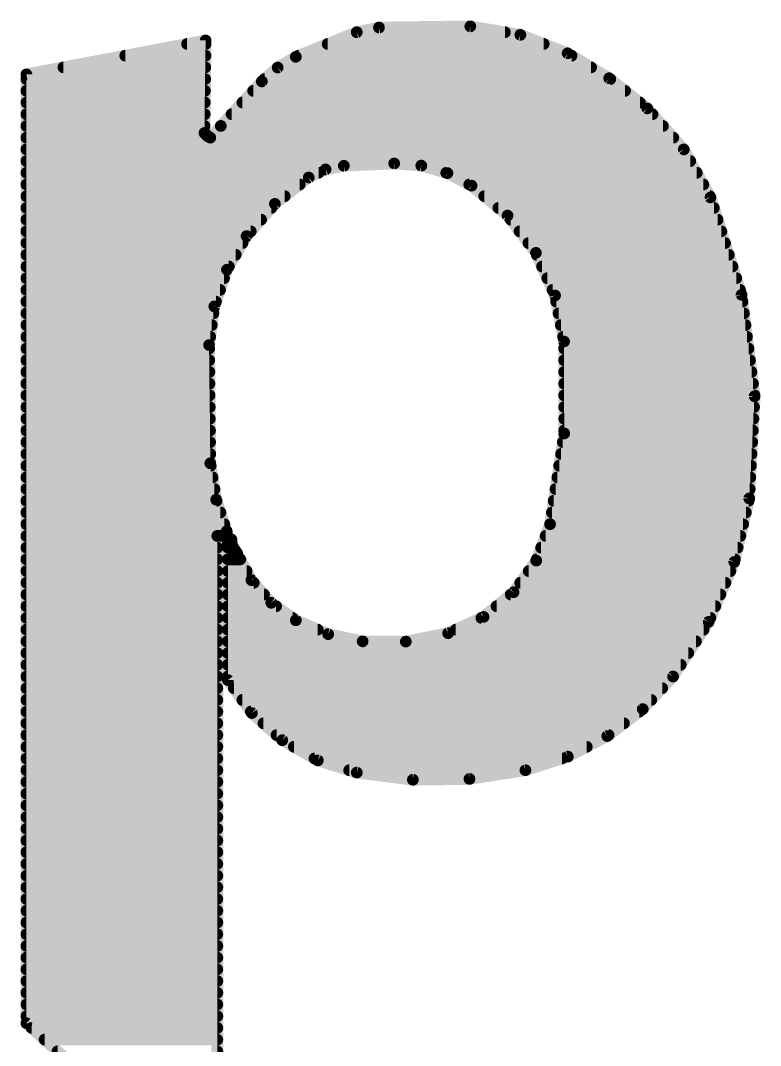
# Model space of a CAD drawing. Extents: x -98 to 45, y 0 to 29.
# Drawn here: x 18.28 to 19.885, y 20.79 to 23.012 of the extents above; entities that cross this region are included whole.
import ezdxf

# ---------------------------------------------------------------- set-up
doc = ezdxf.new("R2010")
doc.units = 0
doc.layers.add('21', color=53, linetype='CONTINUOUS')

msp = doc.modelspace()

# ---------------------------------------------------------------- linework, layer by layer
at = {"layer": '21', "const_width": 0.0254}
for points in [[(19.0094, 22.987), (19.0576, 22.9972)], [(19.0576, 22.9972), (19.2557, 22.9997)], [(19.2557, 22.9997), (19.3642, 22.9813)], [(18.2931, 22.8956), (18.6817, 22.9692)], [(18.6817, 22.9692), (18.6792, 22.7686)], [(18.8773, 22.9337), (19.0094, 22.987)], [(19.0094, 22.987), (19.3307, 22.987)], [(19.3642, 22.9813), (19.4666, 22.9413)], [(18.6416, 22.9616), (18.6816, 22.9616)], [(18.9464, 22.9616), (19.4147, 22.9616)], [(18.5075, 22.9362), (18.6813, 22.9362)], [(18.838, 22.9104), (18.8773, 22.9337)], [(18.8835, 22.9362), (19.4751, 22.9362)], [(19.4666, 22.9413), (19.5568, 22.8872)], [(18.3734, 22.9108), (18.681, 22.9108)], [(18.8036, 22.8803), (18.838, 22.9104)], [(18.8386, 22.9108), (19.5175, 22.9108)], [(18.2931, 20.8382), (18.2931, 22.8956)], [(18.2931, 22.8854), (18.6807, 22.8854)], [(18.7147, 22.7838), (18.8036, 22.8803)], [(18.8094, 22.8854), (19.5591, 22.8854)], [(19.5568, 22.8872), (19.6393, 22.8219)], [(18.2931, 22.86), (18.6803, 22.86)], [(18.7849, 22.86), (19.5912, 22.86)], [(18.2931, 22.8346), (18.68, 22.8346)], [(18.7615, 22.8346), (19.6233, 22.8346)], [(19.6393, 22.8219), (19.7184, 22.7329)], [(18.2931, 22.8092), (18.6797, 22.8092)], [(18.7381, 22.8092), (19.6506, 22.8092)], [(18.2931, 22.7838), (18.6794, 22.7838)], [(18.6792, 22.7686), (18.6868, 22.7609)], [(18.6919, 22.7584), (18.7147, 22.7838)], [(18.7147, 22.7838), (19.6732, 22.7838)], [(18.2931, 22.7584), (18.6919, 22.7584)], [(18.6868, 22.7609), (18.6919, 22.7584)], [(18.6919, 22.7584), (19.6958, 22.7584)], [(18.2931, 22.733), (19.7183, 22.733)], [(19.7184, 22.7329), (19.7764, 22.6289)], [(18.2931, 22.7076), (19.7325, 22.7076)], [(19.0906, 22.7025), (18.9814, 22.6974)], [(19.1494, 22.6978), (19.0906, 22.7025)], [(18.2931, 22.6822), (18.9265, 22.6822)], [(18.9417, 22.6895), (18.9052, 22.672)], [(18.9814, 22.6974), (18.9417, 22.6895)], [(19.206, 22.6815), (19.1494, 22.6978)], [(19.2035, 22.6822), (19.7467, 22.6822)], [(19.2583, 22.6543), (19.206, 22.6815)], [(18.9052, 22.672), (18.832, 22.6148)], [(18.2931, 22.6568), (18.8857, 22.6568)], [(19.2535, 22.6568), (19.7608, 22.6568)], [(19.3364, 22.5894), (19.2583, 22.6543)], [(18.2931, 22.6314), (18.8532, 22.6314)], [(18.832, 22.6148), (18.7706, 22.545)], [(19.2859, 22.6314), (19.775, 22.6314)], [(19.7764, 22.6289), (19.8438, 22.4176)], [(18.2931, 22.606), (18.8242, 22.606)], [(19.3165, 22.606), (19.7837, 22.606)], [(18.2931, 22.5806), (18.8019, 22.5806)], [(19.3978, 22.5086), (19.3364, 22.5894)], [(19.3431, 22.5806), (19.7918, 22.5806)], [(18.2931, 22.5552), (18.7796, 22.5552)], [(19.3624, 22.5552), (19.7999, 22.5552)], [(18.2931, 22.5298), (18.7617, 22.5298)], [(18.7706, 22.545), (18.728, 22.4722)], [(19.3817, 22.5298), (19.808, 22.5298)], [(18.2931, 22.5044), (18.7469, 22.5044)], [(19.4394, 22.416), (19.3978, 22.5086)], [(19.3997, 22.5044), (19.8161, 22.5044)], [(18.2931, 22.479), (18.732, 22.479)], [(18.728, 22.4722), (18.7006, 22.3924)], [(19.4111, 22.479), (19.8242, 22.479)], [(18.2931, 22.4536), (18.7216, 22.4536)], [(19.4225, 22.4536), (19.8323, 22.4536)], [(18.2931, 22.4282), (18.7129, 22.4282)], [(19.4339, 22.4282), (19.8404, 22.4282)], [(19.4589, 22.3164), (19.4394, 22.416)], [(19.8438, 22.4176), (19.8721, 22.1976)], [(18.2931, 22.4028), (18.7042, 22.4028)], [(18.7006, 22.3924), (18.6893, 22.3088)], [(19.4419, 22.4028), (19.8457, 22.4028)], [(18.2931, 22.3774), (18.6986, 22.3774)], [(19.4469, 22.3774), (19.849, 22.3774)], [(18.2931, 22.352), (18.6951, 22.352)], [(19.4519, 22.352), (19.8522, 22.352)], [(18.2931, 22.3266), (18.6917, 22.3266)], [(19.4569, 22.3266), (19.8555, 22.3266)], [(18.6893, 22.3088), (18.6919, 22.0523)], [(19.4592, 22.1171), (19.4589, 22.3164)], [(18.2931, 22.3012), (18.6894, 22.3012)], [(19.4589, 22.3012), (19.8588, 22.3012)], [(18.2931, 22.2758), (18.6896, 22.2758)], [(19.459, 22.2758), (19.862, 22.2758)], [(18.2931, 22.2504), (18.6899, 22.2504)], [(19.459, 22.2504), (19.8653, 22.2504)], [(18.2931, 22.225), (18.6901, 22.225)], [(19.4591, 22.225), (19.8686, 22.225)], [(18.2931, 22.1996), (18.6904, 22.1996)], [(19.4591, 22.1996), (19.8718, 22.1996)], [(19.8721, 22.1976), (19.8603, 21.9761)], [(18.2931, 22.1742), (18.6907, 22.1742)], [(19.4591, 22.1742), (19.8708, 22.1742)], [(18.2931, 22.1488), (18.6909, 22.1488)], [(19.4592, 22.1488), (19.8695, 22.1488)], [(18.2931, 22.1234), (18.6912, 22.1234)], [(19.4285, 21.9202), (19.4592, 22.1171)], [(19.4592, 22.1234), (19.8681, 22.1234)], [(18.2931, 22.098), (18.6914, 22.098)], [(19.4562, 22.098), (19.8668, 22.098)], [(18.2931, 22.0726), (18.6917, 22.0726)], [(19.4523, 22.0726), (19.8654, 22.0726)], [(18.2931, 22.0472), (18.6927, 22.0472)], [(18.6919, 22.0523), (18.7046, 21.9735)], [(19.4483, 22.0472), (19.8641, 22.0472)], [(18.2931, 22.0218), (18.6968, 22.0218)], [(19.4444, 22.0218), (19.8627, 22.0218)], [(18.2931, 21.9964), (18.7009, 21.9964)], [(19.4404, 21.9964), (19.8614, 21.9964)], [(18.2931, 21.971), (18.7054, 21.971)], [(18.7046, 21.9735), (18.7274, 21.905)], [(19.4364, 21.971), (19.8591, 21.971)], [(19.8603, 21.9761), (19.828, 21.8385)], [(18.2931, 21.9456), (18.7139, 21.9456)], [(19.4325, 21.9456), (19.8531, 21.9456)], [(18.2931, 21.9202), (18.7223, 21.9202)], [(18.7274, 21.905), (18.7279, 21.9013)], [(19.3986, 21.8413), (19.4285, 21.9202)], [(19.4285, 21.9202), (19.8472, 21.9202)], [(18.2931, 21.8948), (18.7198, 21.8948)], [(18.7198, 21.8948), (18.7071, 21.8948)], [(18.7071, 21.8948), (18.7071, 20.4648)], [(18.7235, 21.8954), (18.7198, 21.8948)], [(18.7265, 21.8978), (18.7235, 21.8954)], [(18.7279, 21.9013), (18.7265, 21.8978)], [(18.73, 21.8796), (18.7376, 21.8872)], [(18.73, 21.5824), (18.73, 21.8796)], [(18.7376, 21.8872), (18.7376, 21.8821)], [(18.7376, 21.8821), (18.7396, 21.8724)], [(19.4189, 21.8948), (19.8412, 21.8948)], [(18.2931, 21.8694), (18.7071, 21.8694)], [(18.73, 21.8694), (18.7417, 21.8694)], [(18.7396, 21.8724), (18.7452, 21.8643)], [(18.7452, 21.8643), (18.7503, 21.8567)], [(19.4092, 21.8694), (19.8353, 21.8694)], [(18.2931, 21.844), (18.7071, 21.844)], [(18.73, 21.844), (18.757, 21.844)], [(18.7503, 21.8567), (18.781, 21.799)], [(19.3494, 21.7728), (19.3986, 21.8413)], [(19.3996, 21.844), (19.8293, 21.844)], [(19.828, 21.8385), (19.7724, 21.7084)], [(18.2931, 21.8186), (18.7071, 21.8186)], [(18.73, 21.8186), (18.7705, 21.8186)], [(19.3823, 21.8186), (19.8195, 21.8186)], [(18.2931, 21.7932), (18.7071, 21.7932)], [(18.73, 21.7932), (18.786, 21.7932)], [(18.781, 21.799), (18.8241, 21.7498)], [(19.364, 21.7932), (19.8087, 21.7932)], [(19.2842, 21.7191), (19.3494, 21.7728)], [(18.2931, 21.7678), (18.7071, 21.7678)], [(18.73, 21.7678), (18.8083, 21.7678)], [(18.8241, 21.7498), (18.8773, 21.7119)], [(19.3433, 21.7678), (19.7978, 21.7678)], [(18.2931, 21.7424), (18.7071, 21.7424)], [(18.73, 21.7424), (18.8345, 21.7424)], [(19.3125, 21.7424), (19.7869, 21.7424)], [(18.2931, 21.717), (18.7071, 21.717)], [(18.73, 21.717), (18.8701, 21.717)], [(18.8773, 21.7119), (18.9474, 21.6819)], [(19.2075, 21.684), (19.2842, 21.7191)], [(19.2796, 21.717), (19.7761, 21.717)], [(19.7724, 21.7084), (19.6952, 21.59)], [(18.2931, 21.6916), (18.7071, 21.6916)], [(18.73, 21.6916), (18.9247, 21.6916)], [(18.9474, 21.6819), (19.0221, 21.6662)], [(19.1157, 21.6656), (19.2075, 21.684)], [(19.2241, 21.6916), (19.7614, 21.6916)], [(18.2931, 21.6662), (18.7071, 21.6662)], [(18.73, 21.6662), (19.0221, 21.6662)], [(19.0221, 21.6662), (19.1157, 21.6656)], [(19.1187, 21.6662), (19.7449, 21.6662)], [(18.2931, 21.6408), (18.7071, 21.6408)], [(18.73, 21.6408), (19.7283, 21.6408)], [(18.2931, 21.6154), (18.7071, 21.6154)], [(18.73, 21.6154), (19.7118, 21.6154)], [(18.2931, 21.59), (18.7071, 21.59)], [(18.73, 21.59), (19.6952, 21.59)], [(18.782, 21.5108), (18.73, 21.5824)], [(19.6952, 21.59), (19.6294, 21.5193)], [(18.2931, 21.5646), (18.7071, 21.5646)], [(18.7429, 21.5646), (19.6716, 21.5646)], [(18.2931, 21.5392), (18.7071, 21.5392)], [(18.7614, 21.5392), (19.6479, 21.5392)], [(18.2931, 21.5138), (18.7071, 21.5138)], [(18.7798, 21.5138), (19.6221, 21.5138)], [(18.848, 21.4518), (18.782, 21.5108)], [(19.6294, 21.5193), (19.5526, 21.4609)], [(18.2931, 21.4884), (18.7071, 21.4884)], [(18.8071, 21.4884), (19.5888, 21.4884)], [(18.2931, 21.463), (18.7071, 21.463)], [(18.8355, 21.463), (19.5554, 21.463)], [(19.5526, 21.4609), (19.467, 21.4163)], [(18.2931, 21.4376), (18.7071, 21.4376)], [(18.925, 21.4081), (18.848, 21.4518)], [(18.8731, 21.4376), (19.508, 21.4376)], [(19.467, 21.4163), (19.3751, 21.3868)], [(18.2931, 21.4122), (18.7071, 21.4122)], [(18.9178, 21.4122), (19.4544, 21.4122)], [(19.0094, 21.3817), (18.925, 21.4081)], [(18.2931, 21.3868), (18.7071, 21.3868)], [(18.9931, 21.3868), (19.3751, 21.3868)], [(19.1311, 21.3662), (19.0094, 21.3817)], [(19.3751, 21.3868), (19.2538, 21.3679)], [(18.2931, 21.3614), (18.7071, 21.3614)], [(19.2538, 21.3679), (19.1311, 21.3662)], [(18.2931, 21.336), (18.7071, 21.336)], [(18.2931, 21.3106), (18.7071, 21.3106)], [(18.2931, 21.2852), (18.7071, 21.2852)], [(18.2931, 21.2598), (18.7071, 21.2598)], [(18.2931, 21.2344), (18.7071, 21.2344)], [(18.2931, 21.209), (18.7071, 21.209)], [(18.2931, 21.1836), (18.7071, 21.1836)], [(18.2931, 21.1582), (18.7071, 21.1582)], [(18.2931, 21.1328), (18.7071, 21.1328)], [(18.2931, 21.1074), (18.7071, 21.1074)], [(18.2931, 21.082), (18.7071, 21.082)], [(18.2931, 21.0566), (18.7071, 21.0566)], [(18.2931, 21.0312), (18.7071, 21.0312)], [(18.2931, 21.0058), (18.7071, 21.0058)], [(18.2931, 20.9804), (18.7071, 20.9804)], [(18.2931, 20.955), (18.7071, 20.955)], [(18.2931, 20.9296), (18.7071, 20.9296)], [(18.2931, 20.9042), (18.7071, 20.9042)], [(18.2931, 20.8788), (18.7071, 20.8788)], [(18.2931, 20.8534), (18.7071, 20.8534)], [(18.7071, 20.4648), (18.2931, 20.8382)], [(18.3044, 20.828), (18.7071, 20.828)], [(18.3326, 20.8026), (18.7071, 20.8026)]]:
    msp.add_lwpolyline(points, dxfattribs=at)
at = {"layer": '21', "const_width": 0.0127}
for points in [[(19.0575, 23.0035, 1), (19.0577, 22.9909)], [(19.0589, 22.991, 1), (19.0563, 23.0034)], [(19.2568, 23.006, 1), (19.2546, 22.9934)], [(19.2558, 22.9934, 1), (19.2556, 23.006)], [(18.688, 22.9691, 1), (18.6754, 22.9693)], [(18.6829, 22.963, 1), (18.6805, 22.9754)], [(19.0094, 22.9934, 1), (19.0094, 22.9807)], [(19.0081, 22.9932, 1), (19.0107, 22.9808)], [(19.0118, 22.9811, 1), (19.007, 22.9929)], [(19.3307, 22.9807, 1), (19.3307, 22.9934)], [(19.3665, 22.9873, 1), (19.3618, 22.9754)], [(19.3631, 22.9751, 1), (19.3652, 22.9876)], [(18.6416, 22.968, 1), (18.6416, 22.9552)], [(18.6816, 22.9552, 1), (18.6816, 22.968)], [(18.9464, 22.968, 1), (18.9464, 22.9552)], [(19.4147, 22.9552, 1), (19.4147, 22.968)], [(18.5075, 22.9426, 1), (18.5075, 22.9298)], [(18.6813, 22.9298, 1), (18.6813, 22.9426)], [(18.8749, 22.9396, 1), (18.8797, 22.9278)], [(18.8805, 22.9282, 1), (18.8741, 22.9392)], [(18.8835, 22.9426, 1), (18.8835, 22.9298)], [(19.4699, 22.9467, 1), (19.4633, 22.9359)], [(19.4643, 22.9354, 1), (19.4689, 22.9472)], [(19.4751, 22.9298, 1), (19.4751, 22.9426)], [(18.3734, 22.9172, 1), (18.3734, 22.9045)], [(18.681, 22.9045, 1), (18.681, 22.9172)], [(18.8347, 22.9159, 1), (18.8412, 22.905)], [(18.8386, 22.9172, 1), (18.8386, 22.9045)], [(18.8421, 22.9057, 1), (18.8338, 22.9152)], [(19.5175, 22.9045, 1), (19.5175, 22.9172)], [(18.2931, 22.8918, 1), (18.2931, 22.879)], [(18.2995, 22.8956, 1), (18.2868, 22.8956)], [(18.2919, 22.9018, 1), (18.2943, 22.8894)], [(18.6807, 22.879, 1), (18.6807, 22.8918)], [(18.8083, 22.876, 1), (18.7989, 22.8846)], [(18.8094, 22.8918, 1), (18.8094, 22.879)], [(19.5608, 22.8922, 1), (19.5529, 22.8822)], [(19.5536, 22.8818, 1), (19.5601, 22.8927)], [(19.5591, 22.879, 1), (19.5591, 22.8918)], [(18.2931, 22.8664, 1), (18.2931, 22.8536)], [(18.6803, 22.8536, 1), (18.6803, 22.8664)], [(18.7849, 22.8664, 1), (18.7849, 22.8536)], [(18.7994, 22.8851, 1), (18.8078, 22.8755)], [(19.5912, 22.8536, 1), (19.5912, 22.8664)], [(18.2931, 22.841, 1), (18.2931, 22.8283)], [(18.68, 22.8283, 1), (18.68, 22.841)], [(18.7615, 22.841, 1), (18.7615, 22.8283)], [(19.6233, 22.8283, 1), (19.6233, 22.841)], [(19.644, 22.8261, 1), (19.6346, 22.8177)], [(19.6354, 22.8169, 1), (19.6432, 22.8269)], [(18.2931, 22.8156, 1), (18.2931, 22.8028)], [(18.6797, 22.8028, 1), (18.6797, 22.8156)], [(18.7381, 22.8156, 1), (18.7381, 22.8028)], [(19.6506, 22.8028, 1), (19.6506, 22.8156)], [(18.2931, 22.7902, 1), (18.2931, 22.7774)], [(18.6837, 22.7731, 1), (18.6747, 22.7641)], [(18.6794, 22.7774, 1), (18.6794, 22.7902)], [(18.7147, 22.7902, 1), (18.7147, 22.7774)], [(18.71, 22.7881, 1), (18.7194, 22.7795)], [(18.7194, 22.7796, 1), (18.71, 22.788)], [(19.6732, 22.7774, 1), (19.6732, 22.7902)], [(18.2931, 22.7648, 1), (18.2931, 22.7521)], [(18.6729, 22.7687, 1), (18.6855, 22.7685)], [(18.6896, 22.7666, 1), (18.684, 22.7552)], [(18.6823, 22.7564, 1), (18.6913, 22.7654)], [(18.6919, 22.7648, 1), (18.6919, 22.7521)], [(18.6872, 22.7626, 1), (18.6966, 22.7542)], [(18.6891, 22.7527, 1), (18.6947, 22.7641)], [(18.6919, 22.7521, 1), (18.6919, 22.7648)], [(19.6958, 22.7521, 1), (19.6958, 22.7648)], [(18.2931, 22.7394, 1), (18.2931, 22.7266)], [(19.724, 22.736, 1), (19.7129, 22.7298)], [(19.7137, 22.7287, 1), (19.7232, 22.7371)], [(19.7183, 22.7266, 1), (19.7183, 22.7394)], [(18.2931, 22.714, 1), (18.2931, 22.7012)], [(19.0911, 22.7088, 1), (19.0901, 22.6962)], [(19.0909, 22.6962, 1), (19.0903, 22.7088)], [(19.7325, 22.7012, 1), (19.7325, 22.714)], [(18.2931, 22.6886, 1), (18.2931, 22.6759)], [(18.9265, 22.6759, 1), (18.9265, 22.6886)], [(18.9405, 22.6957, 1), (18.943, 22.6832)], [(18.9445, 22.6837, 1), (18.939, 22.6952)], [(18.9811, 22.7037, 1), (18.9817, 22.6911)], [(18.9826, 22.6912, 1), (18.9802, 22.7036)], [(19.1511, 22.7039, 1), (19.1476, 22.6917)], [(19.1488, 22.6914, 1), (19.1499, 22.7041)], [(19.2035, 22.6886, 1), (19.2035, 22.6759)], [(19.2089, 22.6871, 1), (19.2031, 22.6758)], [(19.2042, 22.6754, 1), (19.2078, 22.6876)], [(19.7467, 22.6759, 1), (19.7467, 22.6886)], [(18.9025, 22.6777, 1), (18.9079, 22.6663)], [(18.9091, 22.667, 1), (18.9013, 22.677)], [(18.2931, 22.6632, 1), (18.2931, 22.6504)], [(18.8857, 22.6504, 1), (18.8857, 22.6632)], [(19.2535, 22.6632, 1), (19.2535, 22.6504)], [(19.2624, 22.6592, 1), (19.2542, 22.6494)], [(19.2554, 22.6487, 1), (19.2612, 22.6599)], [(19.7608, 22.6504, 1), (19.7608, 22.6632)], [(18.2931, 22.6378, 1), (18.2931, 22.6251)], [(18.828, 22.6198, 1), (18.8359, 22.6098)], [(18.8367, 22.6106, 1), (18.8272, 22.619)], [(18.8532, 22.6251, 1), (18.8532, 22.6378)], [(19.2859, 22.6378, 1), (19.2859, 22.6251)], [(19.7824, 22.6308, 1), (19.7704, 22.627)], [(19.7709, 22.6258, 1), (19.7819, 22.632)], [(19.775, 22.6251, 1), (19.775, 22.6378)], [(18.2931, 22.6124, 1), (18.2931, 22.5997)], [(18.8242, 22.5997, 1), (18.8242, 22.6124)], [(19.3165, 22.6124, 1), (19.3165, 22.5997)], [(19.7837, 22.5997, 1), (19.7837, 22.6124)], [(18.2931, 22.587, 1), (18.2931, 22.5742)], [(18.8019, 22.5742, 1), (18.8019, 22.587)], [(19.3414, 22.5933, 1), (19.3313, 22.5856)], [(19.3323, 22.5846, 1), (19.3404, 22.5943)], [(19.3431, 22.587, 1), (19.3431, 22.5742)], [(19.7918, 22.5742, 1), (19.7918, 22.587)], [(18.2931, 22.5616, 1), (18.2931, 22.5489)], [(18.7796, 22.5489, 1), (18.7796, 22.5616)], [(19.3624, 22.5616, 1), (19.3624, 22.5489)], [(19.7999, 22.5489, 1), (19.7999, 22.5616)], [(18.2931, 22.5362, 1), (18.2931, 22.5235)], [(18.7617, 22.5235, 1), (18.7617, 22.5362)], [(18.7658, 22.5492, 1), (18.7754, 22.5408)], [(18.7761, 22.5418, 1), (18.7651, 22.5482)], [(19.3817, 22.5362, 1), (19.3817, 22.5235)], [(19.808, 22.5235, 1), (19.808, 22.5362)], [(18.2931, 22.5108, 1), (18.2931, 22.498)], [(18.7469, 22.498, 1), (18.7469, 22.5108)], [(19.4036, 22.5112, 1), (19.392, 22.506)], [(19.3927, 22.5048, 1), (19.4029, 22.5125)], [(19.3997, 22.5108, 1), (19.3997, 22.498)], [(19.8161, 22.498, 1), (19.8161, 22.5108)], [(18.2931, 22.4854, 1), (18.2931, 22.4727)], [(18.7225, 22.4754, 1), (18.7335, 22.469)], [(18.734, 22.4701, 1), (18.722, 22.4742)], [(18.732, 22.4727, 1), (18.732, 22.4854)], [(19.4111, 22.4854, 1), (19.4111, 22.4727)], [(19.8242, 22.4727, 1), (19.8242, 22.4854)], [(18.2931, 22.46, 1), (18.2931, 22.4473)], [(18.7216, 22.4473, 1), (18.7216, 22.46)], [(19.4225, 22.46, 1), (19.4225, 22.4473)], [(19.8323, 22.4473, 1), (19.8323, 22.46)], [(18.2931, 22.4346, 1), (18.2931, 22.4218)], [(18.7129, 22.4218, 1), (18.7129, 22.4346)], [(19.4339, 22.4346, 1), (19.4339, 22.4218)], [(19.4456, 22.4172, 1), (19.4331, 22.4148)], [(19.8501, 22.4184, 1), (19.8375, 22.4168)], [(19.8378, 22.4157, 1), (19.8499, 22.4195)], [(19.8404, 22.4218, 1), (19.8404, 22.4346)], [(18.2931, 22.4092, 1), (18.2931, 22.3965)], [(18.7069, 22.3916, 1), (18.6943, 22.3933)], [(18.7042, 22.3965, 1), (18.7042, 22.4092)], [(19.4336, 22.4134, 1), (19.4451, 22.4186)], [(19.4419, 22.4092, 1), (19.4419, 22.3965)], [(19.8457, 22.3965, 1), (19.8457, 22.4092)], [(18.2931, 22.3838, 1), (18.2931, 22.3711)], [(18.6946, 22.3945, 1), (18.7066, 22.3903)], [(18.6986, 22.3711, 1), (18.6986, 22.3838)], [(19.4469, 22.3838, 1), (19.4469, 22.3711)], [(19.849, 22.3711, 1), (19.849, 22.3838)], [(18.2931, 22.3584, 1), (18.2931, 22.3456)], [(18.6951, 22.3456, 1), (18.6951, 22.3584)], [(19.4519, 22.3584, 1), (19.4519, 22.3456)], [(19.8522, 22.3456, 1), (19.8522, 22.3584)], [(18.2931, 22.333, 1), (18.2931, 22.3203)], [(18.6917, 22.3203, 1), (18.6917, 22.333)], [(19.4569, 22.333, 1), (19.4569, 22.3203)], [(19.8555, 22.3203, 1), (19.8555, 22.333)], [(18.6956, 22.3089, 1), (18.683, 22.3087)], [(18.683, 22.3096, 1), (18.6956, 22.308)], [(19.4652, 22.3164, 1), (19.4526, 22.3164)], [(19.4527, 22.3152, 1), (19.4651, 22.3176)], [(18.2931, 22.3076, 1), (18.2931, 22.2949)], [(18.6894, 22.2949, 1), (18.6894, 22.3076)], [(19.4589, 22.3076, 1), (19.4589, 22.2949)], [(19.8588, 22.2949, 1), (19.8588, 22.3076)], [(18.2931, 22.2822, 1), (18.2931, 22.2694)], [(18.6896, 22.2694, 1), (18.6896, 22.2822)], [(19.459, 22.2822, 1), (19.459, 22.2694)], [(19.862, 22.2694, 1), (19.862, 22.2822)], [(18.2931, 22.2568, 1), (18.2931, 22.2441)], [(18.6899, 22.2441, 1), (18.6899, 22.2568)], [(19.459, 22.2568, 1), (19.459, 22.2441)], [(19.8653, 22.2441, 1), (19.8653, 22.2568)], [(18.2931, 22.2314, 1), (18.2931, 22.2187)], [(18.6901, 22.2187, 1), (18.6901, 22.2314)], [(19.4591, 22.2314, 1), (19.4591, 22.2187)], [(19.8686, 22.2187, 1), (19.8686, 22.2314)], [(18.2931, 22.206, 1), (18.2931, 22.1932)], [(18.6904, 22.1932, 1), (18.6904, 22.206)], [(19.4591, 22.206, 1), (19.4591, 22.1932)], [(19.8784, 22.1973, 1), (19.8657, 22.1979)], [(19.8658, 22.1968, 1), (19.8784, 22.1984)], [(19.8718, 22.1932, 1), (19.8718, 22.206)], [(18.2931, 22.1806, 1), (18.2931, 22.1679)], [(18.6907, 22.1679, 1), (18.6907, 22.1806)], [(19.4591, 22.1806, 1), (19.4591, 22.1679)], [(19.8708, 22.1679, 1), (19.8708, 22.1806)], [(18.2931, 22.1552, 1), (18.2931, 22.1425)], [(18.6909, 22.1425, 1), (18.6909, 22.1552)], [(19.4592, 22.1552, 1), (19.4592, 22.1425)], [(19.8695, 22.1425, 1), (19.8695, 22.1552)], [(18.2931, 22.1298, 1), (18.2931, 22.117)], [(18.6912, 22.117, 1), (18.6912, 22.1298)], [(19.4592, 22.1298, 1), (19.4592, 22.117)], [(19.4529, 22.1171, 1), (19.4656, 22.1171)], [(19.4655, 22.1161, 1), (19.453, 22.1181)], [(19.8681, 22.117, 1), (19.8681, 22.1298)], [(18.2931, 22.1044, 1), (18.2931, 22.0917)], [(18.6914, 22.0917, 1), (18.6914, 22.1044)], [(19.4562, 22.1044, 1), (19.4562, 22.0917)], [(19.8668, 22.0917, 1), (19.8668, 22.1044)], [(18.2931, 22.079, 1), (18.2931, 22.0663)], [(18.6917, 22.0663, 1), (18.6917, 22.079)], [(19.4523, 22.079, 1), (19.4523, 22.0663)], [(19.8654, 22.0663, 1), (19.8654, 22.079)], [(18.2931, 22.0536, 1), (18.2931, 22.0408)], [(18.6982, 22.0533, 1), (18.6856, 22.0513)], [(18.6856, 22.0522, 1), (18.6982, 22.0524)], [(18.6927, 22.0408, 1), (18.6927, 22.0536)], [(19.4483, 22.0536, 1), (19.4483, 22.0408)], [(19.8641, 22.0408, 1), (19.8641, 22.0536)], [(18.2931, 22.0282, 1), (18.2931, 22.0155)], [(18.6968, 22.0155, 1), (18.6968, 22.0282)], [(19.4444, 22.0282, 1), (19.4444, 22.0155)], [(19.8627, 22.0155, 1), (19.8627, 22.0282)], [(18.2931, 22.0028, 1), (18.2931, 21.9901)], [(18.7009, 21.9901, 1), (18.7009, 22.0028)], [(19.4404, 22.0028, 1), (19.4404, 21.9901)], [(19.8614, 21.9901, 1), (19.8614, 22.0028)], [(18.2931, 21.9774, 1), (18.2931, 21.9646)], [(18.7106, 21.9755, 1), (18.6986, 21.9715)], [(18.7054, 21.9646, 1), (18.7054, 21.9774)], [(19.4364, 21.9774, 1), (19.4364, 21.9646)], [(19.854, 21.9764, 1), (19.8666, 21.9758)], [(19.8665, 21.9746, 1), (19.8541, 21.9776)], [(19.8591, 21.9646, 1), (19.8591, 21.9774)], [(18.6983, 21.9725, 1), (18.7109, 21.9745)], [(18.2931, 21.952, 1), (18.2931, 21.9393)], [(18.7139, 21.9393, 1), (18.7139, 21.952)], [(19.4325, 21.952, 1), (19.4325, 21.9393)], [(19.8531, 21.9393, 1), (19.8531, 21.952)], [(18.2931, 21.9266, 1), (18.2931, 21.9139)], [(18.7337, 21.9058, 1), (18.7211, 21.9042)], [(18.7223, 21.9139, 1), (18.7223, 21.9266)], [(19.4285, 21.9266, 1), (19.4285, 21.9139)], [(19.4222, 21.9212, 1), (19.4348, 21.9192)], [(19.4344, 21.9179, 1), (19.4226, 21.9225)], [(19.8472, 21.9139, 1), (19.8472, 21.9266)], [(18.2931, 21.9012, 1), (18.2931, 21.8884)], [(18.7071, 21.9012, 1), (18.7071, 21.8884)], [(18.7135, 21.8948, 1), (18.7007, 21.8948)], [(18.7188, 21.9011, 1), (18.7208, 21.8885)], [(18.7196, 21.9004, 1), (18.7275, 21.8904)], [(18.7198, 21.8884, 1), (18.7198, 21.9012)], [(18.7198, 21.8884, 1), (18.7198, 21.9012)], [(18.7206, 21.9001, 1), (18.7324, 21.8954)], [(18.7214, 21.903, 1), (18.7334, 21.907)], [(18.7216, 21.9004, 1), (18.7342, 21.9021)], [(18.7338, 21.8989, 1), (18.722, 21.9036)], [(18.7304, 21.8928, 1), (18.7225, 21.9027)], [(18.7245, 21.8891, 1), (18.7225, 21.9017)], [(18.7364, 21.8796, 1), (18.7236, 21.8796)], [(18.744, 21.8872, 1), (18.7312, 21.8872)], [(18.7438, 21.8834, 1), (18.7314, 21.8808)], [(18.7421, 21.8827, 1), (18.7331, 21.8917)], [(19.4189, 21.9012, 1), (19.4189, 21.8884)], [(19.8412, 21.8884, 1), (19.8412, 21.9012)], [(18.2931, 21.8758, 1), (18.2931, 21.8631)], [(18.7071, 21.8631, 1), (18.7071, 21.8758)], [(18.7255, 21.8841, 1), (18.7345, 21.8751)], [(18.73, 21.8758, 1), (18.73, 21.8631)], [(18.7312, 21.8821, 1), (18.744, 21.8821)], [(18.7448, 21.876, 1), (18.7344, 21.8688)], [(18.7334, 21.8712, 1), (18.7458, 21.8737)], [(18.7505, 21.8678, 1), (18.7399, 21.8608)], [(18.74, 21.8607, 1), (18.7504, 21.8679)], [(18.7417, 21.8631, 1), (18.7417, 21.8758)], [(19.4092, 21.8758, 1), (19.4092, 21.8631)], [(19.8353, 21.8631, 1), (19.8353, 21.8758)], [(18.2931, 21.8504, 1), (18.2931, 21.8377)], [(18.7071, 21.8377, 1), (18.7071, 21.8504)], [(18.73, 21.8504, 1), (18.73, 21.8377)], [(18.7559, 21.8597, 1), (18.7447, 21.8537)], [(18.745, 21.8532, 1), (18.7556, 21.8602)], [(18.757, 21.8377, 1), (18.757, 21.8504)], [(19.3926, 21.8436, 1), (19.4045, 21.8391)], [(19.3996, 21.8504, 1), (19.3996, 21.8377)], [(19.4037, 21.8376, 1), (19.3934, 21.845)], [(19.8338, 21.836, 1), (19.8222, 21.8409)], [(19.8293, 21.8377, 1), (19.8293, 21.8504)], [(18.2931, 21.825, 1), (18.2931, 21.8122)], [(18.7071, 21.8122, 1), (18.7071, 21.825)], [(18.73, 21.825, 1), (18.73, 21.8122)], [(18.7705, 21.8122, 1), (18.7705, 21.825)], [(19.3823, 21.825, 1), (19.3823, 21.8122)], [(19.8195, 21.8122, 1), (19.8195, 21.825)], [(19.8218, 21.8399, 1), (19.8342, 21.837)], [(18.2931, 21.7996, 1), (18.2931, 21.7869)], [(18.7071, 21.7869, 1), (18.7071, 21.7996)], [(18.73, 21.7996, 1), (18.73, 21.7869)], [(18.7857, 21.8032, 1), (18.7762, 21.7948)], [(18.7754, 21.796, 1), (18.7866, 21.802)], [(18.786, 21.7869, 1), (18.786, 21.7996)], [(19.364, 21.7996, 1), (19.364, 21.7869)], [(19.8087, 21.7869, 1), (19.8087, 21.7996)], [(19.3442, 21.7765, 1), (19.3545, 21.7691)], [(19.3534, 21.7679, 1), (19.3453, 21.7777)], [(18.2931, 21.7742, 1), (18.2931, 21.7614)], [(18.7071, 21.7614, 1), (18.7071, 21.7742)], [(18.73, 21.7742, 1), (18.73, 21.7614)], [(18.8083, 21.7614, 1), (18.8083, 21.7742)], [(18.8278, 21.755, 1), (18.8204, 21.7447)], [(18.8193, 21.7457, 1), (18.8288, 21.754)], [(19.3433, 21.7742, 1), (19.3433, 21.7614)], [(19.7978, 21.7614, 1), (19.7978, 21.7742)], [(18.2931, 21.7488, 1), (18.2931, 21.736)], [(18.7071, 21.736, 1), (18.7071, 21.7488)], [(18.73, 21.7488, 1), (18.73, 21.736)], [(18.8345, 21.736, 1), (18.8345, 21.7488)], [(19.3125, 21.7488, 1), (19.3125, 21.736)], [(19.7869, 21.736, 1), (19.7869, 21.7488)], [(18.2931, 21.7234, 1), (18.2931, 21.7107)], [(18.7071, 21.7107, 1), (18.7071, 21.7234)], [(18.73, 21.7234, 1), (18.73, 21.7107)], [(18.8701, 21.7107, 1), (18.8701, 21.7234)], [(18.8798, 21.7177, 1), (18.8748, 21.7061)], [(18.8736, 21.7067, 1), (18.881, 21.7171)], [(19.2796, 21.7234, 1), (19.2796, 21.7107)], [(19.2802, 21.724, 1), (19.2883, 21.7142)], [(19.2869, 21.7133, 1), (19.2816, 21.7249)], [(19.7666, 21.7109, 1), (19.7782, 21.706)], [(19.7777, 21.705, 1), (19.7671, 21.7119)], [(19.7761, 21.7107, 1), (19.7761, 21.7234)], [(18.2931, 21.698, 1), (18.2931, 21.6852)], [(18.7071, 21.6852, 1), (18.7071, 21.698)], [(18.73, 21.698, 1), (18.73, 21.6852)], [(18.9247, 21.6852, 1), (18.9247, 21.698)], [(18.9487, 21.6881, 1), (18.9461, 21.6757)], [(18.9449, 21.676, 1), (18.9499, 21.6877)], [(19.2049, 21.6898, 1), (19.2101, 21.6782)], [(19.2087, 21.6778, 1), (19.2063, 21.6902)], [(19.2241, 21.698, 1), (19.2241, 21.6852)], [(19.7614, 21.6852, 1), (19.7614, 21.698)], [(18.2931, 21.6726, 1), (18.2931, 21.6598)], [(18.7071, 21.6598, 1), (18.7071, 21.6726)], [(18.73, 21.6726, 1), (18.73, 21.6598)], [(19.0221, 21.6725, 1), (19.0221, 21.6599)], [(19.0208, 21.66, 1), (19.0234, 21.6724)], [(19.0221, 21.6598, 1), (19.0221, 21.6726)], [(19.1145, 21.6718, 1), (19.117, 21.6594)], [(19.1187, 21.6726, 1), (19.1187, 21.6598)], [(19.1157, 21.6593, 1), (19.1158, 21.672)], [(19.7449, 21.6598, 1), (19.7449, 21.6726)], [(18.2931, 21.6472, 1), (18.2931, 21.6345)], [(18.7071, 21.6345, 1), (18.7071, 21.6472)], [(18.73, 21.6472, 1), (18.73, 21.6345)], [(19.7283, 21.6345, 1), (19.7283, 21.6472)], [(18.2931, 21.6218, 1), (18.2931, 21.609)], [(18.7071, 21.609, 1), (18.7071, 21.6218)], [(18.73, 21.6218, 1), (18.73, 21.609)], [(19.7118, 21.609, 1), (19.7118, 21.6218)], [(18.2931, 21.5964, 1), (18.2931, 21.5836)], [(18.7071, 21.5836, 1), (18.7071, 21.5964)], [(18.73, 21.5964, 1), (18.73, 21.5836)], [(18.7236, 21.5824, 1), (18.7364, 21.5824)], [(18.7351, 21.5861, 1), (18.7249, 21.5787)], [(19.6899, 21.5935, 1), (19.7005, 21.5865)], [(19.6998, 21.5857, 1), (19.6906, 21.5943)], [(19.6952, 21.5836, 1), (19.6952, 21.5964)], [(18.2931, 21.571, 1), (18.2931, 21.5583)], [(18.7071, 21.5583, 1), (18.7071, 21.571)], [(18.7429, 21.571, 1), (18.7429, 21.5583)], [(19.6716, 21.5583, 1), (19.6716, 21.571)], [(18.2931, 21.5456, 1), (18.2931, 21.5328)], [(18.7071, 21.5328, 1), (18.7071, 21.5456)], [(18.7614, 21.5456, 1), (18.7614, 21.5328)], [(19.6479, 21.5328, 1), (19.6479, 21.5456)], [(18.2931, 21.5202, 1), (18.2931, 21.5074)], [(18.7071, 21.5074, 1), (18.7071, 21.5202)], [(18.7798, 21.5202, 1), (18.7798, 21.5074)], [(18.7863, 21.5155, 1), (18.7778, 21.5061)], [(18.7769, 21.5071, 1), (18.7872, 21.5145)], [(19.6221, 21.5074, 1), (19.6221, 21.5202)], [(19.6248, 21.5237, 1), (19.6341, 21.515)], [(19.6333, 21.5143, 1), (19.6256, 21.5244)], [(18.2931, 21.4948, 1), (18.2931, 21.4821)], [(18.7071, 21.4821, 1), (18.7071, 21.4948)], [(18.8071, 21.4948, 1), (18.8071, 21.4821)], [(19.5888, 21.4821, 1), (19.5888, 21.4948)], [(18.2931, 21.4694, 1), (18.2931, 21.4566)], [(18.7071, 21.4566, 1), (18.7071, 21.4694)], [(18.8355, 21.4694, 1), (18.8355, 21.4566)], [(19.5488, 21.4659, 1), (19.5565, 21.4558)], [(19.5556, 21.4552, 1), (19.5497, 21.4665)], [(19.5554, 21.4566, 1), (19.5554, 21.4694)], [(18.2931, 21.444, 1), (18.2931, 21.4312)], [(18.7071, 21.4312, 1), (18.7071, 21.444)], [(18.8511, 21.4574, 1), (18.8449, 21.4463)], [(18.8438, 21.4471, 1), (18.8522, 21.4566)], [(18.8731, 21.444, 1), (18.8731, 21.4312)], [(19.508, 21.4312, 1), (19.508, 21.444)], [(19.4641, 21.4219, 1), (19.47, 21.4106)], [(19.469, 21.4102, 1), (19.4651, 21.4223)], [(18.2931, 21.4186, 1), (18.2931, 21.4059)], [(18.7071, 21.4059, 1), (18.7071, 21.4186)], [(18.9178, 21.4186, 1), (18.9178, 21.4059)], [(18.9268, 21.4142, 1), (18.9231, 21.4021)], [(18.9218, 21.4026, 1), (18.9281, 21.4137)], [(19.4544, 21.4059, 1), (19.4544, 21.4186)], [(18.2931, 21.3932, 1), (18.2931, 21.3804)], [(18.7071, 21.3804, 1), (18.7071, 21.3932)], [(18.9931, 21.3932, 1), (18.9931, 21.3804)], [(19.0102, 21.388, 1), (19.0086, 21.3754)], [(19.0075, 21.3756, 1), (19.0113, 21.3878)], [(19.3732, 21.3928, 1), (19.377, 21.3808)], [(19.3761, 21.3805, 1), (19.3741, 21.3931)], [(19.3751, 21.3804, 1), (19.3751, 21.3932)], [(18.2931, 21.3678, 1), (18.2931, 21.355)], [(18.7071, 21.355, 1), (18.7071, 21.3678)], [(19.131, 21.3725, 1), (19.1312, 21.3598)], [(19.1303, 21.3599, 1), (19.1319, 21.3725)], [(19.2529, 21.3742, 1), (19.2548, 21.3616)], [(19.2539, 21.3615, 1), (19.2538, 21.3742)], [(18.2931, 21.3424, 1), (18.2931, 21.3297)], [(18.7071, 21.3297, 1), (18.7071, 21.3424)], [(18.2931, 21.317, 1), (18.2931, 21.3042)], [(18.7071, 21.3042, 1), (18.7071, 21.317)], [(18.2931, 21.2916, 1), (18.2931, 21.2788)], [(18.7071, 21.2788, 1), (18.7071, 21.2916)], [(18.2931, 21.2662, 1), (18.2931, 21.2535)], [(18.7071, 21.2535, 1), (18.7071, 21.2662)], [(18.2931, 21.2408, 1), (18.2931, 21.228)], [(18.7071, 21.228, 1), (18.7071, 21.2408)], [(18.2931, 21.2154, 1), (18.2931, 21.2026)], [(18.7071, 21.2026, 1), (18.7071, 21.2154)], [(18.2931, 21.19, 1), (18.2931, 21.1773)], [(18.7071, 21.1773, 1), (18.7071, 21.19)], [(18.2931, 21.1646, 1), (18.2931, 21.1518)], [(18.7071, 21.1518, 1), (18.7071, 21.1646)], [(18.2931, 21.1392, 1), (18.2931, 21.1264)], [(18.7071, 21.1264, 1), (18.7071, 21.1392)], [(18.2931, 21.1138, 1), (18.2931, 21.1011)], [(18.7071, 21.1011, 1), (18.7071, 21.1138)], [(18.2931, 21.0884, 1), (18.2931, 21.0756)], [(18.7071, 21.0756, 1), (18.7071, 21.0884)], [(18.2931, 21.063, 1), (18.2931, 21.0502)], [(18.7071, 21.0502, 1), (18.7071, 21.063)], [(18.2931, 21.0376, 1), (18.2931, 21.0249)], [(18.7071, 21.0249, 1), (18.7071, 21.0376)], [(18.2931, 21.0122, 1), (18.2931, 20.9994)], [(18.7071, 20.9994, 1), (18.7071, 21.0122)], [(18.2931, 20.9868, 1), (18.2931, 20.974)], [(18.7071, 20.974, 1), (18.7071, 20.9868)], [(18.2931, 20.9614, 1), (18.2931, 20.9487)], [(18.7071, 20.9487, 1), (18.7071, 20.9614)], [(18.2931, 20.936, 1), (18.2931, 20.9232)], [(18.7071, 20.9232, 1), (18.7071, 20.936)], [(18.2931, 20.9106, 1), (18.2931, 20.8978)], [(18.7071, 20.8978, 1), (18.7071, 20.9106)], [(18.2931, 20.8852, 1), (18.2931, 20.8725)], [(18.7071, 20.8725, 1), (18.7071, 20.8852)], [(18.2931, 20.8598, 1), (18.2931, 20.847)], [(18.2974, 20.8429, 1), (18.2888, 20.8335)], [(18.7071, 20.847, 1), (18.7071, 20.8598)], [(18.2868, 20.8382, 1), (18.2995, 20.8382)], [(18.3044, 20.8344, 1), (18.3044, 20.8216)], [(18.7071, 20.8216, 1), (18.7071, 20.8344)], [(18.3326, 20.809, 1), (18.3326, 20.7963)], [(18.7071, 20.7963, 1), (18.7071, 20.809)], [(18.3607, 20.7836, 1), (18.3607, 20.7708)], [(18.7071, 20.7708, 1), (18.7071, 20.7836)]]:
    msp.add_lwpolyline(points, format="xyb", dxfattribs=at)

doc.saveas('drawing.dxf')
